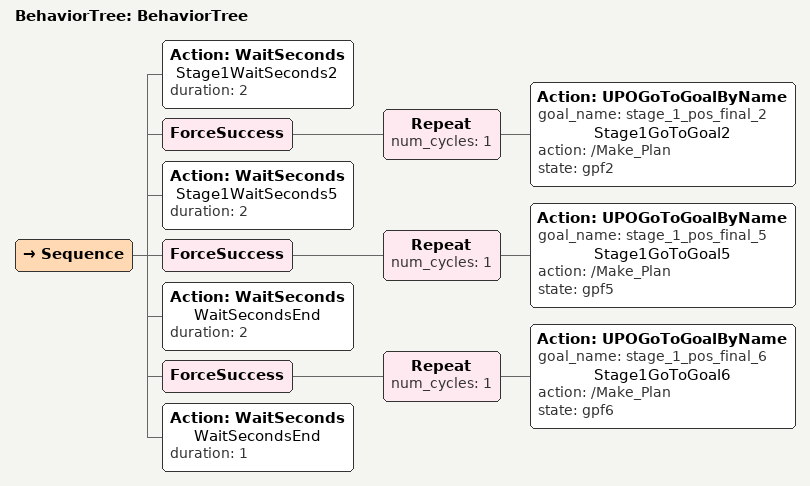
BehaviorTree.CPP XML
<root main_tree_to_execute="BehaviorTree">
    <BehaviorTree ID="BehaviorTree">
        <Sequence>
            <Action name="Stage1WaitSeconds2" ID="WaitSeconds" duration="2"/>
            <ForceSuccess>
                <Repeat num_cycles="1">
                    <Action goal_name="stage_1_pos_final_2" name="Stage1GoToGoal2" action="/Make_Plan" state="gpf2" ID="UPOGoToGoalByName"/>
                </Repeat>
            </ForceSuccess>
            <Action name="Stage1WaitSeconds5" ID="WaitSeconds" duration="2"/>
            <ForceSuccess>
                <Repeat num_cycles="1">
                    <Action goal_name="stage_1_pos_final_5" name="Stage1GoToGoal5" action="/Make_Plan" state="gpf5" ID="UPOGoToGoalByName"/>
                </Repeat>
            </ForceSuccess>
            <Action name="WaitSecondsEnd" ID="WaitSeconds" duration="2"/>
            <ForceSuccess>
                <Repeat num_cycles="1">
                    <Action goal_name="stage_1_pos_final_6" name="Stage1GoToGoal6" action="/Make_Plan" state="gpf6" ID="UPOGoToGoalByName"/>
                </Repeat>
            </ForceSuccess>
            <Action name="WaitSecondsEnd" ID="WaitSeconds" duration="1"/>
        </Sequence>
    </BehaviorTree>
</root>
